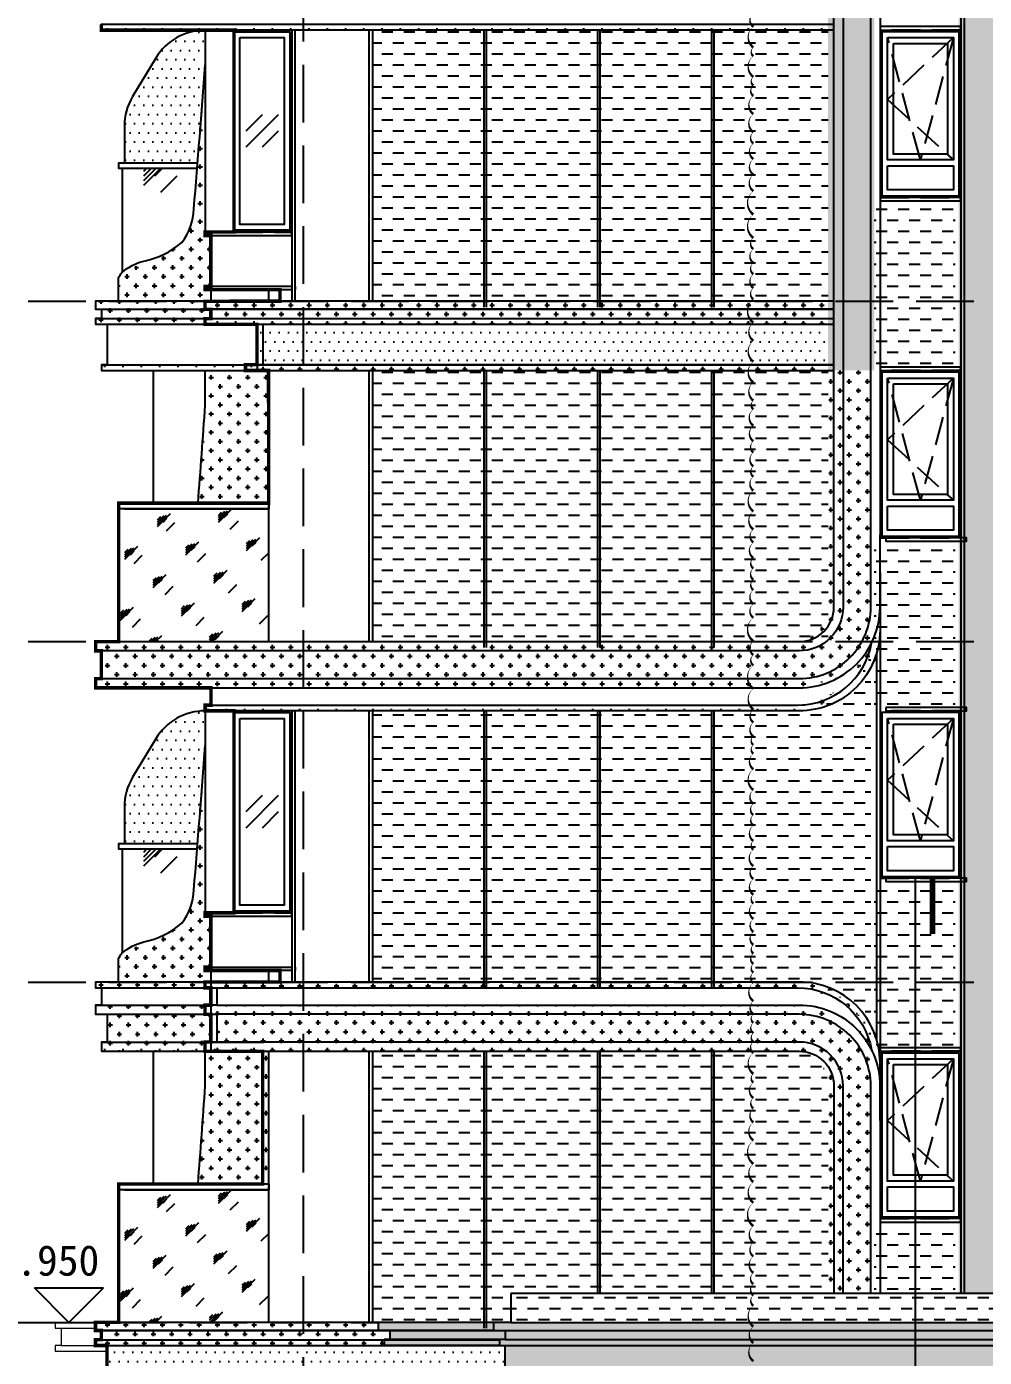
# Model space of a CAD drawing. Extents: x 646072 to 1012572, y -46617 to 16093.
# Drawn here: x 845217 to 853520, y -32905 to -21372 of the extents above; entities that cross this region are included whole.
import ezdxf

# ---------------------------------------------------------------- set-up
doc = ezdxf.new("R2010")
doc.units = 0
doc.header["$LTSCALE"] = 1000
doc.header["$MEASUREMENT"] = 0
for name, pattern in [('3#楼-HZS$0$3#楼-HZS$0$__DASH', [0.35, 0.25, -0.1]), ('3#楼-HZS$0$3#楼-HZS$0$DASH', [0.35, 0.25, -0.1]), ('3#楼-HZS$0$DOTE', [2.42, 2, -0.2, 0.02, -0.2])]:
    doc.linetypes.add(name, pattern=pattern)
for name, color, linetype in [('3#楼-HZS$0$3#楼-HZS$0$00-看线', 251, 'Continuous'), ('3#楼-HZS$0$3#楼-HZS$0$00-立面灰色金属看线', 252, 'Continuous'), ('3#楼-HZS$0$3#楼-HZS$0$00-立面米色看线', 31, 'Continuous'), ('3#楼-HZS$0$3#楼-HZS$0$0923调整', 6, 'Continuous'), ('3#楼-HZS$0$3#楼-HZS$0$A-DOOR', 51, 'Continuous'), ('3#楼-HZS$0$3#楼-HZS$0$A-LINE-浅灰色铝板幕墙-填充', 115, 'Continuous'), ('3#楼-HZS$0$3#楼-HZS$0$A-ROOF', 241, 'Continuous'), ('3#楼-HZS$0$3#楼-HZS$0$DIM_ELEV', 3, 'Continuous'), ('3#楼-HZS$0$3#楼-HZS$0$DOTE', 1, '3#楼-HZS$0$DOTE'), ('3#楼-HZS$0$3#楼-HZS$0$ELEV-WIND', 4, 'Continuous'), ('3#楼-HZS$0$3#楼-HZS$0$PUB_TEXT', 7, 'Continuous'), ('3#楼-HZS$0$3#楼-HZS$0$RAIL', 163, 'Continuous'), ('3#楼-HZS$0$3#楼-HZS$0$WINDOW', 4, 'Continuous'), ('3#楼-HZS$0$3#楼-HZS$0$填充-浅黄色铝板', 30, 'Continuous'), ('3#楼-HZS$0$3#楼-HZS$0$填充-深灰色涂料', 11, 'Continuous'), ('3#楼-HZS$0$3#楼-HZS$0$填充-玻璃', 150, 'Continuous'), ('3#楼-HZS$0$3#楼-HZS$0$填充-银白色铝板', 115, 'Continuous'), ('3#楼-HZS$0$A-ANNO-INDX', 3, 'Continuous'), ('3#楼-HZS$0$立面分缝', 5, 'Continuous')]:
    doc.layers.add(name, color=color, linetype=linetype)
doc.layers.add('3#楼-HZS$0$3#楼-HZS$0$1#2#住宅楼 平面图$0$A-00-15-1#-PM-2F$0$00-装饰-看', color=46, linetype='Continuous', lineweight=5)
doc.layers.add('3#楼-HZS$0$A-ANNO-MODI', color=6, linetype='Continuous', plot=False)
doc.styles.add('3#楼-HZS$0$3#楼-HZS$0$_TCH_DIM', font='')
doc.styles.get('3#楼-HZS$0$3#楼-HZS$0$_TCH_DIM').set_extended_font_data('SimSun')
pattern_1 = [(0, (0, 0), (95.25, 95.25), [95.25, -95.25])]
pattern_2 = [(0, (0, 0), (79.375, 79.375), [39.6875, -119.0625]), (90, (19.84, -19.84), (-79.375, 79.375), [39.6875, -119.0625])]
pattern_3 = [(0, (0, 0), (39.6875, 79.375), [0, -79.375])]
pattern_4 = [(0, (0, -11800), (79.375, 79.375), [39.6875, -119.0625]), (90, (19.84, -11819.84), (-79.375, 79.375), [39.6875, -119.0625])]
pattern_5 = [(0, (-845321.5, 32603), (79.375, 79.375), [39.6875, -119.0625]), (90, (-845301.655, 32583.15), (-79.375, 79.375), [39.6875, -119.0625])]

# ---------------------------------------------------------------- blocks, each defined once
blk = doc.blocks.new('3#楼-HZS$0$3#楼-HZS$0$asdg04d+9j80')
at = {"layer": '3#楼-HZS$0$3#楼-HZS$0$ELEV-WIND', "color": 8, "linetype": '3#楼-HZS$0$3#楼-HZS$0$__DASH'}
blk.add_lwpolyline([(166652, -257725), (167352, -257725), (167352, -259175), (166652, -259175)], close=True, dxfattribs=at)
at = {"layer": '3#楼-HZS$0$3#楼-HZS$0$ELEV-WIND'}
for points in [[(166667, -257740), (167337, -257740), (167337, -259160), (166667, -259160)], [(167287, -257790), (166717, -257790), (166717, -258850), (167287, -258850)], [(167237, -257840), (166767, -257840), (166767, -258800), (167237, -258800)], [(167287, -258900), (166717, -258900), (166717, -259110), (167287, -259110)]]:
    blk.add_lwpolyline(points, close=True, dxfattribs=at)
at = {"layer": '3#楼-HZS$0$3#楼-HZS$0$ELEV-WIND', "color": 8, "linetype": '3#楼-HZS$0$3#楼-HZS$0$DASH'}
for points in [[(166717, -257790), (167287, -258325), (166717, -258850)], [(166717, -257790), (167002, -258850), (167287, -257790)]]:
    blk.add_lwpolyline(points, dxfattribs=at)
blk = doc.blocks.new('3#楼-HZS$0$3#楼-HZS$0$df0j4+fg90')
at = {"layer": '3#楼-HZS$0$3#楼-HZS$0$A-LINE-浅灰色铝板幕墙-填充'}
h = blk.add_hatch(dxfattribs=at)
h.set_pattern_fill('DOTS', color=256, scale=50)
h.set_pattern_definition([(0, (0, -11800), (39.6875, 79.375), [0, -79.375])])
h.paths.add_polyline_path([(353518, 115589), (348568, 115589), (348568, 115239), (353518, 115239)])
h = blk.add_hatch(dxfattribs=at)
h.set_pattern_fill('DOTS', color=256, scale=50)
h.set_pattern_definition(pattern_3)
h.paths.add_polyline_path([(350718, 106739), (347268, 106739), (347268, 106389), (350718, 106389)])
at = {"layer": '3#楼-HZS$0$3#楼-HZS$0$填充-浅黄色铝板'}
h = blk.add_hatch(dxfattribs=at)
h.set_pattern_fill('CROSS', color=30, scale=50)
h.set_pattern_definition(pattern_2)
h.paths.add_polyline_path([(353518, 115189), (353918, 115189), (353918, 133489), (353518, 133489)])
h = blk.add_hatch(dxfattribs=at)
h.set_pattern_fill('CROSS', color=30, scale=50)
h.set_pattern_definition(pattern_4)
h.paths.add_polyline_path([(353518, 118739), (347168, 118739), (347168, 118669), (353518, 118669)])
h.paths.add_polyline_path([(353518, 118669), (347218, 118669), (347218, 118589), (353518, 118589)])
h.paths.add_polyline_path([(353518, 118589), (347218, 118589), (347168, 118589), (347168, 118539), (347268, 118539), (353518, 118539)])
h.paths.add_polyline_path([(353518, 118189), (347218, 118189), (347218, 118139), (353518, 118139)])
h = blk.add_hatch(dxfattribs=at)
h.set_pattern_fill('CROSS', color=30, scale=50)
h.set_pattern_definition(pattern_4)
h.paths.add_polyline_path([(353518, 115789), (348118, 115789), (348118, 115719), (353518, 115719)])
h.paths.add_polyline_path([(353518, 115719), (348168, 115719), (348168, 115639), (353518, 115639)])
h.paths.add_polyline_path([(353518, 115639), (348118, 115639), (348118, 115589), (348568, 115589), (353518, 115589)])
h.paths.add_polyline_path([(353518, 115239), (348568, 115239), (348568, 115189), (353518, 115189)])
h = blk.add_hatch(dxfattribs=at)
h.set_pattern_fill('CROSS', color=30, scale=50)
h.set_pattern_definition(pattern_2)
h.paths.add_polyline_path([(353598, 115189), (353518, 115189), (353518, 113765), (353518, 113139, -0.414214), (353218, 112839), (347168, 112839), (347168, 112759), (353218, 112759, 0.414214), (353598, 113139), (353598, 113765)], flags=17)
h.paths.add_polyline_path([(353838, 113765), (353838, 115189), (353598, 115189), (353598, 113765), (353598, 113139, -0.414214), (353218, 112759), (347218, 112759), (347218, 112519), (353218, 112519, 0.414214), (353838, 113139)], flags=17)
h.paths.add_polyline_path([(353918, 113139), (353918, 113765), (353918, 115189), (353838, 115189), (353838, 113765), (353838, 113139, -0.414214), (353218, 112519), (347218, 112519), (347168, 112519), (347168, 112439), (348118, 112439), (353218, 112439, 0.414214)])
h.paths.add_polyline_path([(353918, 112939), (353918, 113139, -0.116582), (353844, 112826, -0.36373), (353204, 112289), (348118, 112289), (348118, 112239), (353218, 112239, 0.414214)])
h = blk.add_hatch(dxfattribs=at)
h.set_pattern_fill('CROSS', color=30, scale=50)
h.set_pattern_definition(pattern_2)
edge = h.paths.add_edge_path()
edge.add_line((353218, 109889), (348168, 109889))
edge.add_line((348168, 109889), (348168, 109839))
edge.add_line((348168, 109839), (353204, 109839))
edge.add_arc((353204, 109189), 650, 10.0487, 90, ccw=False)
edge.add_arc((353218, 108989), 700, 0, 26.5985, ccw=False)
edge.add_line((353918, 108989), (353918, 109189))
edge.add_arc((353218, 109189), 700, 0, 90)
edge = h.paths.add_edge_path()
edge.add_line((353598, 107189), (353838, 107189))
edge.add_line((353838, 107189), (353838, 108989))
edge.add_arc((353218, 108989), 620, 0, 90)
edge.add_line((353218, 109609), (348218, 109609))
edge.add_line((348218, 109609), (348218, 109369))
edge.add_line((348218, 109369), (353218, 109369))
edge.add_arc((353218, 108989), 380, 0, 90, ccw=False)
edge.add_line((353598, 108989), (353598, 107189))
edge = h.paths.add_edge_path()
edge.add_line((353518, 107189), (353598, 107189))
edge.add_line((353598, 107189), (353598, 108989))
edge.add_arc((353218, 108989), 380, 0, 90)
edge.add_line((353218, 109369), (348168, 109369))
edge.add_line((348168, 109369), (348168, 109289))
edge.add_line((348168, 109289), (353218, 109289))
edge.add_arc((353218, 108989), 300, 0, 90, ccw=False)
edge.add_line((353518, 108989), (353518, 107189))
edge = h.paths.add_edge_path()
edge.add_line((353838, 107189), (353918, 107189))
edge.add_line((353918, 107189), (353918, 108989))
edge.add_arc((353218, 108989), 700, 0, 90)
edge.add_line((353218, 109689), (348168, 109689))
edge.add_line((348168, 109689), (348168, 109609))
edge.add_line((348168, 109609), (353218, 109609))
edge.add_arc((353218, 108989), 620, 0, 90, ccw=False)
edge.add_line((353838, 108989), (353838, 107189))
h.paths.add_polyline_path([(353518, 106869), (353598, 106869), (353598, 106939), (353518, 106939)])
h.paths.add_polyline_path([(353598, 106789), (353518, 106789), (353518, 106739), (353598, 106739)])
h = blk.add_hatch(dxfattribs=at)
h.set_pattern_fill('CROSS', color=30, scale=50)
h.set_pattern_definition(pattern_2)
h.paths.add_polyline_path([(349718, 106789), (349718, 106869), (347218, 106869), (347218, 106789)])
h.paths.add_polyline_path([(349618, 106869), (349618, 106939), (347168, 106939), (347168, 106869)])
h.paths.add_polyline_path([(349668, 106739), (349668, 106789), (347168, 106789), (347168, 106739)])
at = {"layer": '3#楼-HZS$0$3#楼-HZS$0$填充-深灰色涂料'}
h = blk.add_hatch(dxfattribs=at)
h.set_pattern_fill('DASH', color=11, scale=100)
h.set_pattern_definition(pattern_1)
h.paths.add_polyline_path([(354648, 107189), (355788, 107189), (355788, 132889), (354648, 132889)])
h = blk.add_hatch(dxfattribs=at)
h.set_pattern_fill('DASH', color=11, scale=100)
h.set_pattern_definition([(0, (0, -14750), (95.25, 95.25), [95.25, -95.25])])
h.paths.add_polyline_path([(353518, 118139), (349568, 118139), (349568, 115789), (353518, 115789)])
h = blk.add_hatch(dxfattribs=at)
h.set_pattern_fill('DASH', color=11, scale=100)
h.set_pattern_definition(pattern_1)
h.paths.add_polyline_path([(354618, 116659), (353918, 116659), (353918, 115219), (354618, 115219)])
h = blk.add_hatch(dxfattribs=at)
h.set_pattern_fill('DASH', color=11, scale=100)
h.set_pattern_definition([(0, (0, -17700), (95.25, 95.25), [95.25, -95.25])])
h.paths.add_polyline_path([(353518, 115189), (349568, 115189), (349568, 112839), (353518, 112839)])
h = blk.add_hatch(dxfattribs=at)
h.set_pattern_fill('DASH', color=11, scale=100)
h.set_pattern_definition(pattern_1)
h.paths.add_polyline_path([(354618, 113709), (353918, 113709), (353918, 112269), (354618, 112269)])
h = blk.add_hatch(dxfattribs=at)
h.set_pattern_fill('DASH', color=11, scale=100)
h.set_pattern_definition(pattern_1)
h.paths.add_polyline_path([(353888, 112736, -0.330549), (353218, 112239), (349568, 112239), (349568, 109889), (353218, 109889, -0.330549), (353888, 109392)])
h = blk.add_hatch(dxfattribs=at)
h.set_pattern_fill('DASH', color=11, scale=100)
h.set_pattern_definition(pattern_1)
h.paths.add_polyline_path([(354618, 110759), (353918, 110759), (353918, 109319), (354618, 109319)])
h = blk.add_hatch(dxfattribs=at)
h.set_pattern_fill('DASH', color=11, scale=100)
h.set_pattern_definition(pattern_1)
edge = h.paths.add_edge_path()
edge.add_line((350768, 106939), (350768, 107189))
edge.add_line((350768, 107189), (353518, 107189))
edge.add_line((353518, 107189), (353518, 108989))
edge.add_arc((353218, 108989), 300, 0, 90)
edge.add_line((353218, 109289), (349568, 109289))
edge.add_line((349568, 109289), (349568, 106939))
edge.add_line((349568, 106939), (350768, 106939))
h = blk.add_hatch(dxfattribs=at)
h.set_pattern_fill('DASH', color=11, scale=100)
h.set_pattern_definition([(0, (-7e-10, -8880), (95.25, 95.25), [95.25, -95.25])])
h.paths.add_polyline_path([(353918, 107189), (354618, 107189), (354618, 107779), (353918, 107779)])
at = {"layer": '3#楼-HZS$0$3#楼-HZS$0$填充-玻璃'}
h = blk.add_hatch(dxfattribs=at)
h.set_pattern_fill('玻璃1', color=150, scale=50)
h.set_pattern_definition([(45, (0, -17680), (-244.9418, 244.9418), [112, -288]), (45, (48, -17660), (-244.9418, 244.9418), [48, -352]), (45, (0, -17660), (-244.9418, 244.9418), [80, -320]), (45, (24, -17680), (268.70058, -268.70058), [100, -300]), (45, (0, -17700), (-244.9418, 244.9418), [160, -240]), (45, (0, -17640), (-244.9418, 244.9418), [40, -360])])
h.paths.add_polyline_path([(347368, 113989), (348668, 113989), (348668, 112839), (347368, 112839)])
h = blk.add_hatch(dxfattribs=at)
h.set_pattern_fill('玻璃1', color=150, scale=50)
h.set_pattern_definition([(45, (0, -23580), (-244.9418, 244.9418), [112, -288]), (45, (48, -23560), (-244.9418, 244.9418), [48, -352]), (45, (0, -23560), (-244.9418, 244.9418), [80, -320]), (45, (24, -23580), (268.70058, -268.70058), [100, -300]), (45, (0, -23600), (-244.9418, 244.9418), [160, -240]), (45, (0, -23540), (-244.9418, 244.9418), [40, -360])])
h.paths.add_polyline_path([(347368, 108089), (348668, 108089), (348668, 106939), (347368, 106939)])
blk = doc.blocks.new('3#楼-HZS$0$3#楼-HZS$0$tytutyuiytiuty')
at = {"layer": '3#楼-HZS$0$3#楼-HZS$0$ELEV-WIND', "color": 8, "linetype": '3#楼-HZS$0$3#楼-HZS$0$__DASH'}
blk.add_lwpolyline([(147924, -250028), (147424, -250028), (147424, -251778), (147924, -251778)], close=True, dxfattribs=at)
at = {"layer": '3#楼-HZS$0$3#楼-HZS$0$ELEV-WIND'}
for points in [[(147424, -250043), (147909, -250043), (147909, -251763), (147424, -251763)], [(147474, -250093), (147859, -250093), (147859, -251713), (147474, -251713)]]:
    blk.add_lwpolyline(points, close=True, dxfattribs=at)
blk = doc.blocks.new('3#楼-HZS$0$3#楼-HZS$0$ytrhgff')
at = {"color": 8, "elevation": 0}
for points in [[(237774, -156602), (238124, -156602), (238124, -156652), (238074, -156652), (238074, -156802), (238124, -156802), (238124, -156852), (237674, -156852)], [(238074, -156652), (237774, -156652)], [(238074, -156802), (237774, -156802)]]:
    blk.add_lwpolyline(points, dxfattribs=at)
blk = doc.blocks.new('3#楼-HZS$0$3#楼-HZS$0$sz0fg4+df980j')
at = {"layer": '3#楼-HZS$0$3#楼-HZS$0$填充-浅黄色铝板'}
h = blk.add_hatch(dxfattribs=at)
h.set_pattern_fill('CROSS', color=250, scale=50)
h.set_pattern_definition([(0, (-1126718.565, 45994.04), (79.375, 79.375), [39.6875, -119.0625]), (90, (-1126698.72, 45974.195), (-79.375, 79.375), [39.6875, -119.0625])])
edge = h.paths.add_edge_path()
edge.add_line((949, 8600), (949, 7070))
edge.add_line((949, 7070), (1000, 7070))
edge.add_line((1000, 7070), (1000, 6630))
edge.add_line((1000, 6630), (950, 6630))
edge.add_line((950, 6630), (950, 6600))
edge.add_line((950, 6600), (1000, 6600))
edge.add_line((1000, 6600), (1000, 6500))
edge.add_line((1000, 6500), (199, 6500))
edge.add_line((199, 6500), (199, 6700))
edge.add_arc((394, 6622), 210, 502.4596, 518.0638, ccw=False)
edge.add_arc((544, 6371), 494, 464.6628, 489.8493, ccw=False)
edge.add_arc((272, 7561), 728, 281.6788, 310.7366)
edge.add_arc((327, 7326), 526, 322.9471, 357.1486)
edge.add_arc((-117826, 16814), 119059, 355.41659, 356.04393)
h = blk.add_hatch(dxfattribs=at)
h.set_pattern_fill('CROSS', color=250, scale=50)
h.set_pattern_definition(pattern_5)
h.paths.add_polyline_path([(950, 6300), (950, 6350), (1000, 6350), (1000, 6430), (950, 6430), (950, 6500), (0, 6500), (0, 6430), (50, 6430), (50, 6350), (0, 6350), (0, 6300)])
h = blk.add_hatch(dxfattribs=at)
h.set_pattern_fill('CROSS', color=250, scale=50)
h.set_pattern_definition([(0, (-1726747.75, 153735.96), (79.375, 79.375), [39.6875, -119.0625]), (90, (-1726727.905, 153716.12), (-79.375, 79.375), [39.6875, -119.0625])])
h.paths.add_polyline_path([(50, 5950), (1400, 5950), (1400, 5900), (50, 5900)])
h = blk.add_hatch(dxfattribs=at)
h.set_pattern_fill('CROSS', color=250, scale=50)
h.set_pattern_definition([(0, (-1125274.92, 45994), (79.375, 79.375), [39.6875, -119.0625]), (90, (-1125255.075, 45974.16), (-79.375, 79.375), [39.6875, -119.0625])])
edge = h.paths.add_edge_path()
edge.add_line((888, 4750), (1500, 4750))
edge.add_line((1500, 4750), (1500, 5900))
edge.add_line((1500, 5900), (950, 5900))
edge.add_line((950, 5900), (950, 5600))
edge.add_arc((-117825, 13814), 119059, 355.63381, 356.04393, ccw=False)
h = blk.add_hatch(dxfattribs=at)
h.set_pattern_fill('CROSS', color=250, scale=50)
h.set_pattern_definition([(0, (-1126718.565, 40094.04), (79.375, 79.375), [39.6875, -119.0625]), (90, (-1126698.72, 40074.195), (-79.375, 79.375), [39.6875, -119.0625])])
edge = h.paths.add_edge_path()
edge.add_line((949, 2700), (949, 1170))
edge.add_line((949, 1170), (1000, 1170))
edge.add_line((1000, 1170), (1000, 730))
edge.add_line((1000, 730), (950, 730))
edge.add_line((950, 730), (950, 700))
edge.add_line((950, 700), (1000, 700))
edge.add_line((1000, 700), (1000, 600))
edge.add_line((1000, 600), (199, 600))
edge.add_line((199, 600), (199, 800))
edge.add_arc((394, 722), 210, 502.4596, 518.0638, ccw=False)
edge.add_arc((544, 471), 494, 464.6628, 489.8493, ccw=False)
edge.add_arc((272, 1661), 728, 281.6788, 310.7366)
edge.add_arc((327, 1426), 526, 322.9471, 357.1486)
edge.add_arc((-117826, 10914), 119059, 355.41659, 356.04393)
h = blk.add_hatch(dxfattribs=at)
h.set_pattern_fill('CROSS', color=250, scale=50)
h.set_pattern_definition([(0, (-845321.5, 32553), (79.375, 79.375), [39.6875, -119.0625]), (90, (-845301.655, 32533.15), (-79.375, 79.375), [39.6875, -119.0625])])
h.paths.add_polyline_path([(950, 550), (0, 550), (0, 600), (950, 600)])
h = blk.add_hatch(dxfattribs=at)
h.set_pattern_fill('CROSS', color=250, scale=50)
h.set_pattern_definition(pattern_5)
h.paths.add_polyline_path([(0, 400), (0, 320), (100, 320), (100, 80), (50, 80), (50, 0), (950, 0), (950, 80), (1000, 80), (1000, 320), (950, 320), (950, 400)])
h = blk.add_hatch(dxfattribs=at)
h.set_pattern_fill('CROSS', color=250, scale=50)
h.set_pattern_definition([(0, (-1726747.75, 147785.96), (79.375, 79.375), [39.6875, -119.0625]), (90, (-1726727.905, 147766.12), (-79.375, 79.375), [39.6875, -119.0625])])
h.paths.add_polyline_path([(50, 50), (1400, 50), (1400, 0), (50, 0)])
h = blk.add_hatch(dxfattribs=at)
h.set_pattern_fill('CROSS', color=250, scale=50)
h.set_pattern_definition([(0, (-1125274.92, 40094), (79.375, 79.375), [39.6875, -119.0625]), (90, (-1125255.075, 40074.16), (-79.375, 79.375), [39.6875, -119.0625])])
edge = h.paths.add_edge_path()
edge.add_line((888, -1150), (1500, -1150))
edge.add_line((1500, -1150), (1500, 0))
edge.add_line((1500, 0), (950, 0))
edge.add_line((950, 0), (950, -300))
edge.add_arc((-117825, 7914), 119059, 355.63381, 356.04393, ccw=False)
at = {"layer": '3#楼-HZS$0$3#楼-HZS$0$填充-玻璃'}
h = blk.add_hatch(dxfattribs=at)
h.set_pattern_fill('玻璃1', color=250, scale=100)
h.set_pattern_definition([(45, (-845321.5, 38543), (-489.8836, 489.8836), [224, -576]), (45, (-845225.5, 38583), (-489.8836, 489.8836), [96, -704]), (45, (-845321.5, 38583), (-489.8836, 489.8836), [160, -640]), (45, (-845273.5, 38543), (537.40115, -537.40115), [200, -600]), (45, (-845321.5, 38503), (-489.8836, 489.8836), [320, -480]), (45, (-845321.5, 38623), (-489.8836, 489.8836), [80, -720])])
h.paths.add_polyline_path([(881, 7650), (230, 7650), (230, 6751, -0.108835), (419, 6848, 0.127473), (747, 7009, 0.15035), (852, 7300, 0.000797)])
h = blk.add_hatch(dxfattribs=at)
h.set_pattern_fill('玻璃1', color=250, scale=100)
h.set_pattern_definition([(45, (-845321.5, 32643), (-489.8836, 489.8836), [224, -576]), (45, (-845225.5, 32683), (-489.8836, 489.8836), [96, -704]), (45, (-845321.5, 32683), (-489.8836, 489.8836), [160, -640]), (45, (-845273.5, 32643), (537.40115, -537.40115), [200, -600]), (45, (-845321.5, 32603), (-489.8836, 489.8836), [320, -480]), (45, (-845321.5, 32723), (-489.8836, 489.8836), [80, -720])])
h.paths.add_polyline_path([(881, 1750), (230, 1750), (230, 851, -0.108835), (419, 948, 0.127473), (747, 1109, 0.15035), (852, 1400, 0.000797)])
at = {"layer": '3#楼-HZS$0$3#楼-HZS$0$填充-银白色铝板'}
h = blk.add_hatch(dxfattribs=at)
h.set_pattern_fill('DOTS', color=250, scale=50)
h.set_pattern_definition([(0, (-1726747.75, 153602.9), (39.6875, 79.375), [0, -79.375])])
edge = h.paths.add_edge_path()
edge.add_arc((950, 8350), 500, 90, 148.969)
edge.add_line((522, 8608), (321, 8274))
edge.add_arc((749, 8017), 500, 148.969, 180)
edge.add_line((249, 8017), (249, 7700))
edge.add_line((249, 7700), (885, 7700))
edge.add_arc((4126, 7693), 3241, 171.26, 179.879, ccw=False)
edge.add_arc((5344, 8336), 4424, 173.3324, 181.9515, ccw=False)
h = blk.add_hatch(dxfattribs=at)
h.set_pattern_fill('DOTS', color=250, scale=50)
h.set_pattern_definition([(0, (-1726747.75, 147702.9), (39.6875, 79.375), [0, -79.375])])
edge = h.paths.add_edge_path()
edge.add_arc((950, 2450), 500, 90, 148.969)
edge.add_line((522, 2708), (321, 2374))
edge.add_arc((749, 2117), 500, 148.969, 180)
edge.add_line((249, 2117), (249, 1800))
edge.add_line((249, 1800), (885, 1800))
edge.add_arc((4126, 1793), 3241, 171.26, 179.879, ccw=False)
edge.add_arc((5344, 2436), 4424, 173.3324, 181.9515, ccw=False)
at = {"layer": '3#楼-HZS$0$3#楼-HZS$0$00-看线'}
for p, q in [((950, 5600), (950, 5900)), ((950, -300), (950, 0))]:
    blk.add_line(p, q, dxfattribs=at)
at = {"layer": '3#楼-HZS$0$3#楼-HZS$0$00-看线', "color": 250}
for points in [[(950, 8850), (950, 7070), (1000, 7070), (1000, 6630), (950, 6630), (950, 6600), (1000, 6600), (1000, 6500), (199, 6500)], [(950, 2950), (950, 1170), (1000, 1170), (1000, 730), (950, 730), (950, 700), (1000, 700), (1000, 600), (199, 600)]]:
    blk.add_lwpolyline(points, dxfattribs=at)
at = {"layer": '3#楼-HZS$0$3#楼-HZS$0$00-看线', "elevation": 0}
for points in [[(950, 8850, 0.263134), (522, 8608), (321, 8274, 0.136232), (249, 8017), (249, 7700)], [(950, 2950, 0.263134), (522, 2708), (321, 2374, 0.136232), (249, 2117), (249, 1800)]]:
    blk.add_lwpolyline(points, format="xyb", dxfattribs=at)
at = {"layer": '3#楼-HZS$0$3#楼-HZS$0$00-看线'}
for points in [[(199, 6500), (199, 6700, -0.007705), (199, 6700, -0.068192), (228, 6750, -0.110341), (419, 6848), (419, 6848), (419, 6848, 0.127473), (747, 7009), (747, 7009, 0.15035), (852, 7300, 0.002846), (949, 8550), (949, 8550), (949, 8550)], [(888, 4750, 0.001789), (950, 5600), (950, 5600), (950, 5600)], [(199, 600), (199, 800, -0.007705), (199, 800, -0.068192), (228, 850, -0.110341), (419, 948), (419, 948), (419, 948, 0.127473), (747, 1109), (747, 1109, 0.15035), (852, 1400, 0.002846), (949, 2650), (949, 2650), (949, 2650)], [(888, -1150, 0.001789), (950, -300), (950, -300), (950, -300)]]:
    blk.add_lwpolyline(points, format="xyb", dxfattribs=at)
at = {"layer": '3#楼-HZS$0$3#楼-HZS$0$00-看线', "elevation": 0}
for points in [[(881, 7650), (200, 7650), (200, 7700), (885, 7700)], [(0, 6350), (1000, 6350)], [(50, 5950), (1450, 5950)], [(881, 1750), (200, 1750), (200, 1800), (885, 1800)], [(0, 550), (1000, 550)], [(0, 400), (1000, 400)], [(50, 80), (1450, 80)]]:
    blk.add_lwpolyline(points, dxfattribs=at)
at = {"layer": '3#楼-HZS$0$3#楼-HZS$0$00-看线'}
for points in [[(230, 7650), (230, 6751)], [(1000, 6500), (0, 6500), (0, 6430), (50, 6430), (50, 6350), (0, 6350), (0, 6300), (100, 6300), (100, 5950), (50, 5950), (50, 5900), (1450, 5900)], [(0, 6430), (1000, 6430)], [(500, 5900), (500, 4750)], [(230, 1750), (230, 851)], [(1000, 600), (0, 600), (0, 550), (50, 550), (50, 400), (0, 400), (0, 320), (100, 320), (100, 80), (50, 80), (50, 0), (1450, 0)], [(500, 0), (500, -1150)]]:
    blk.add_lwpolyline(points, dxfattribs=at)
at = {"layer": '3#楼-HZS$0$3#楼-HZS$0$00-看线', "color": 250, "elevation": 0}
for points in [[(0, 6300), (1000, 6300)], [(0, 320), (1000, 320)]]:
    blk.add_lwpolyline(points, dxfattribs=at)
blk = doc.blocks.new('3#楼-HZS$0$3#楼-HZS$0$d+f9g5j04+9k0')
at = {"color": 7, "const_width": 30}
blk.add_lwpolyline([(426358, 1484), (426358, 1434), (427508, 1434), (427508, -316), (427258, -316), (427258, -346), (427308, -346), (427308, -786), (427258, -786), (427258, -786), (427258, -816), (427908, -816), (427908, -915), (427258, -916), (427258, -986), (427308, -986), (427308, -1066), (427258, -1066), (427258, -1116), (427708, -1116), (427708, -1466), (427608, -1466), (427608, -1516), (427808, -1516), (427809, -2666), (426508, -2666), (426508, -3866), (426309, -3866), (426309, -3946), (426359, -3946), (426359, -4186), (426309, -4186), (426309, -4266), (427309, -4266), (427309, -4416), (427259, -4416), (427259, -4466), (427508, -4466), (427508, -6216), (427258, -6216), (427258, -6246), (427308, -6246), (427308, -6686), (427258, -6686), (427258, -6716), (427908, -6716), (427908, -6815), (427258, -6815), (427258, -6866), (427308, -6866), (427308, -7016), (427258, -7016), (427258, -7096), (427308, -7096), (427308, -7336), (427258, -7336), (427258, -7416), (427758, -7416), (427758, -8566), (426508, -8566), (426508, -9766), (426308, -9766), (426308, -9836), (426358, -9836), (426358, -9916), (426308, -9916), (426308, -9966), (426408, -9966), (426408, -10316)], dxfattribs=at)
blk = doc.blocks.new('3#楼-HZS$0$3#楼-HZS$0$dfj+f+ghkj+')
at = {"color": 8}
for points in [[(846764, -24487), (846623, -24628)], [(846905, -24487), (846623, -24769)], [(846905, -24628), (846764, -24769)], [(846764, -30387), (846623, -30528)], [(846905, -30387), (846623, -30669)], [(846905, -30528), (846764, -30669)]]:
    blk.add_lwpolyline(points, dxfattribs=at)
blk = doc.blocks.new('3#楼-HZS$0$3#楼-HZS$0$dfgj504g+k9')
blk.add_wipeout([(894750, -47664), (894750, -47914), (895900, -47914), (895900, -47984), (894800, -47984), (894800, -48064), (894850, -48064), (894850, -48114), (894800, -48114), (894800, -48464), (894850, -48464), (894850, -48514), (894750, -48514), (894750, -50664), (896250, -50664), (896250, -50814), (896550, -50814), (896550, -50964), (883550, -50964), (883550, -50814), (883850, -50814), (883850, -50664), (885350, -50664), (885350, -48514), (885250, -48514), (885250, -48464), (885300, -48464), (885300, -48114), (885250, -48114), (885250, -48064), (885300, -48064), (885300, -47984), (884200, -47984), (884200, -47914), (885350, -47914), (885350, -47664)])
at = {"layer": '3#楼-HZS$0$3#楼-HZS$0$A-DOOR'}
h = blk.add_hatch(dxfattribs=at)
h.set_pattern_fill('ANSI32', color=256, scale=50, angle=135)
h.set_pattern_definition([(180, (-524409304.23, -299607067.3), (-1e-14, -238.125), []), (180, (-524409383.6, -299606987.93), (-1e-14, -238.125), [])])
h.paths.add_polyline_path([(885700, -49914), (887000, -49914), (887000, -48614), (885700, -48614)])
h = blk.add_hatch(dxfattribs=at)
h.set_pattern_fill('ANSI32', color=256, scale=50, angle=135)
h.set_pattern_definition([(180, (-524407604.23, -299607067.3), (-1e-14, -238.125), []), (180, (-524407683.6, -299606987.93), (-1e-14, -238.125), [])])
h.paths.add_polyline_path([(887400, -49914), (888700, -49914), (888700, -48614), (887400, -48614)])
h = blk.add_hatch(dxfattribs=at)
h.set_pattern_fill('ANSI32', color=256, scale=50, angle=135)
h.set_pattern_definition([(180, (-524405904.36, -299607067.3), (-1e-14, -238.125), []), (180, (-524405983.73, -299606987.93), (-1e-14, -238.125), [])])
h.paths.add_polyline_path([(889100, -49914), (890400, -49914), (890400, -48614), (889100, -48614)])
h = blk.add_hatch(dxfattribs=at)
h.set_pattern_fill('ANSI32', color=256, scale=50, angle=135)
h.set_pattern_definition([(180, (-524404204.36, -299607067.3), (-1e-14, -238.125), []), (180, (-524404283.73, -299606987.93), (-1e-14, -238.125), [])])
h.paths.add_polyline_path([(890800, -49914), (892400, -49914), (892400, -48614), (890800, -48614)])
at = {"const_width": 5}
blk.add_lwpolyline([(883550, -50964), (883550, -50814), (883850, -50814), (883850, -50664), (885350, -50664), (885350, -48514), (885250, -48514), (885250, -48464), (885300, -48464), (885300, -48114), (884250, -48114), (884250, -48064), (884300, -48064), (884300, -47984), (884200, -47984), (884200, -47914), (885350, -47914), (885350, -47664), (894750, -47664), (894750, -47914), (895900, -47914), (895900, -47984), (895800, -47984), (895800, -48064), (895850, -48064), (895850, -48114), (894800, -48114), (894800, -48464), (894850, -48464), (894850, -48514), (894750, -48514), (894750, -50664), (896250, -50664), (896250, -50814), (896550, -50814), (896550, -50964)], dxfattribs=at)
for points in [[(885350, -50964), (883550, -50964), (883550, -50814), (883550, -50814), (883850, -50814), (883850, -50664), (885350, -50664)], [(894750, -50964), (896550, -50964), (896550, -50814), (896550, -50814), (896250, -50814), (896250, -50664), (894750, -50664)]]:
    blk.add_lwpolyline(points)
at = {"layer": '3#楼-HZS$0$3#楼-HZS$0$00-立面米色看线'}
for p, q in [((885250, -48464), (885250, -48514)), ((894850, -48464), (894850, -48514))]:
    blk.add_line(p, q, dxfattribs=at)
for points in [[(884200, -47914), (884200, -47984)], [(885200, -47914), (884200, -47914)], [(885350, -47914), (885200, -47914), (885200, -47984), (885300, -47984), (885300, -48064), (885250, -48064), (885250, -48114), (885350, -48114)], [(885350, -47914), (894750, -47914)], [(894750, -47914), (894900, -47914), (894900, -47984), (894800, -47984), (894800, -48064), (894850, -48064), (894850, -48114), (894750, -48114)], [(894900, -47914), (895900, -47914)], [(895900, -47914), (895900, -47984)], [(885200, -47984), (884200, -47984)], [(884250, -48064), (884250, -48114)], [(885250, -48064), (884250, -48064)], [(884300, -47984), (884300, -48064)], [(885300, -47984), (894800, -47984)], [(885300, -48064), (894800, -48064)], [(894850, -48064), (895850, -48064)], [(894900, -47984), (895900, -47984)], [(895800, -47984), (895800, -48064)], [(895850, -48064), (895850, -48114)], [(885250, -48114), (884250, -48114)], [(885300, -48464), (885300, -48114)], [(885350, -48114), (894750, -48114)], [(894800, -48464), (894800, -48114)], [(894850, -48114), (895850, -48114)], [(885250, -48464), (894850, -48464)], [(885250, -48514), (894850, -48514)]]:
    blk.add_lwpolyline(points, dxfattribs=at)
at = {"layer": '3#楼-HZS$0$3#楼-HZS$0$A-DOOR'}
for points in [[(885650, -48564), (887050, -48564), (887050, -49964), (885650, -49964)], [(885700, -48614), (887000, -48614), (887000, -49914), (885700, -49914)], [(887350, -48564), (888750, -48564), (888750, -49964), (887350, -49964)], [(887400, -48614), (888700, -48614), (888700, -49914), (887400, -49914)], [(889050, -48564), (890450, -48564), (890450, -49964), (889050, -49964)], [(889100, -48614), (890400, -48614), (890400, -49914), (889100, -49914)], [(890750, -48564), (892450, -48564), (892450, -49964), (890750, -49964)], [(890800, -48614), (892400, -48614), (892400, -49914), (890800, -49914)]]:
    blk.add_lwpolyline(points, close=True, dxfattribs=at)
at = {"layer": '3#楼-HZS$0$3#楼-HZS$0$A-ROOF'}
for p, q in [((885350, -47664), (885350, -47914)), ((885350, -48514), (885350, -50964)), ((894750, -48514), (894750, -50964))]:
    blk.add_line(p, q, dxfattribs=at)
for points in [[(894750, -47664), (885350, -47664)], [(894750, -47664), (894750, -47914)], [(894750, -50964), (885350, -50964)]]:
    blk.add_lwpolyline(points, dxfattribs=at)
for points in [[(885650, -48564), (887050, -48564), (887050, -49964), (885650, -49964)], [(887350, -48564), (888750, -48564), (888750, -49964), (887350, -49964)], [(889050, -48564), (890450, -48564), (890450, -49964), (889050, -49964)], [(890750, -48564), (892450, -48564), (892450, -49964), (890750, -49964)]]:
    blk.add_lwpolyline(points, close=True, dxfattribs=at)
blk = doc.blocks.new('3#楼-HZS$0$3#楼-HZS$0$dfgj.0f5+g9lk480')
at = {"layer": '3#楼-HZS$0$3#楼-HZS$0$A-LINE-浅灰色铝板幕墙-填充'}
h = blk.add_hatch(dxfattribs=at)
h.set_pattern_fill('DOTS', color=256, scale=50)
h.set_pattern_definition(pattern_3)
h.paths.add_polyline_path([(847372, -35153), (856872, -35153), (856872, -35503), (847372, -35503)])
at = {"layer": '3#楼-HZS$0$3#楼-HZS$0$填充-浅黄色铝板'}
h = blk.add_hatch(dxfattribs=at)
h.set_pattern_fill('CROSS', color=30, scale=50)
h.set_pattern_definition(pattern_2)
h.paths.add_polyline_path([(846272, -34953), (846272, -35023), (846372, -35023), (846372, -35103), (846322, -35103), (846322, -35153), (857922, -35153), (857922, -35103), (857872, -35103), (857872, -35023), (857972, -35023), (857972, -34953)])
h = blk.add_hatch(dxfattribs=at)
h.set_pattern_fill('CROSS', color=30, scale=50)
h.set_pattern_definition([(0, (0, 25), (79.375, 79.375), [39.6875, -119.0625]), (90, (19.84, 5.16), (-79.375, 79.375), [39.6875, -119.0625])])
h.paths.add_polyline_path([(847322, -35553), (856922, -35553), (856922, -35503), (847322, -35503)])
at = {"layer": '3#楼-HZS$0$3#楼-HZS$0$填充-深灰色涂料'}
h = blk.add_hatch(dxfattribs=at)
h.set_pattern_fill('DASH', color=11, scale=100)
h.set_pattern_definition([(0, (-1500, 0), (95.25, 95.25), [95.25, -95.25])])
h.paths.add_polyline_path([(847422, -34953), (856822, -34953), (856822, -34703), (847422, -34703)])
h.paths.add_polyline_path([(845622, -38003), (845622, -37853), (845922, -37853), (845922, -37703), (847422, -37703), (847422, -35553), (856822, -35553), (856822, -37703), (858322, -37703), (858322, -37853), (858622, -37853), (858622, -38003)])
h.paths.add_polyline_path([(847722, -37003), (849122, -37003), (849122, -35603), (847722, -35603)], flags=16)
h.paths.add_polyline_path([(849422, -37003), (850822, -37003), (850822, -35603), (849422, -35603)], flags=16)
h.paths.add_polyline_path([(851122, -37003), (852522, -37003), (852522, -35603), (851122, -35603)], flags=16)
h.paths.add_polyline_path([(852822, -37003), (854522, -37003), (854522, -35603), (852822, -35603)], flags=16)
blk = doc.blocks.new('3#楼-HZS$0$ytrhgfhfh')
at = {"layer": '3#楼-HZS$0$立面分缝'}
for points in [[(849183, -23802), (849183, -21402)], [(849203, -23802), (849203, -21402)], [(850170, -23802), (850170, -21402)], [(850190, -23802), (850190, -21402)], [(851158, -23802), (851158, -21402)], [(851178, -23802), (851178, -21402)], [(849183, -26752), (849183, -24352)], [(849203, -26752), (849203, -24352)], [(850170, -26752), (850170, -24352)], [(850190, -26752), (850190, -24352)], [(851158, -26752), (851158, -24352)], [(851178, -26752), (851178, -24352)], [(849183, -29702), (849183, -27302)], [(849203, -29702), (849203, -27302)], [(850170, -29702), (850170, -27302)], [(850190, -29702), (850190, -27302)], [(851158, -29702), (851158, -27302)], [(851178, -29702), (851178, -27302)], [(849183, -32652), (849183, -30252)], [(849203, -32652), (849203, -30252)], [(850170, -32352), (850170, -30252)], [(850190, -32352), (850190, -30252)], [(851158, -32352), (851158, -30252)], [(851178, -32352), (851178, -30252)]]:
    blk.add_lwpolyline(points, dxfattribs=at)

msp = doc.modelspace()

# ---------------------------------------------------------------- linework, layer by layer
at = {"layer": '3#楼-HZS$0$3#楼-HZS$0$00-立面灰色金属看线'}
for points in [[(853315.6, -6651.8), (853315.6, -32351.8)], [(853345.6, -6651.8), (853345.6, -32351.8)], [(847515.2, -21401.8), (847515.2, -23751.8)], [(847545.2, -23751.8), (847545.2, -21401.8)], [(848185.2, -21401.8), (848185.2, -23751.8)], [(848215.2, -21401.8), (848215.2, -23751.8)], [(846815.2, -23621.8), (846815.2, -23181.8)], [(847515.2, -23651.8), (846765.2, -23651.8), (846765.2, -23621.8), (847515.2, -23621.8)], [(847545.2, -23621.8), (847545.2, -23651.8)], [(847315.2, -23651.8), (847315.2, -23751.8)], [(847315.2, -24351.8), (847315.2, -26701.8)], [(848185.2, -24351.8), (848185.2, -26701.8)], [(848215.2, -24351.8), (848215.2, -26701.8)], [(852615.6, -26101.8), (852615.6, -30651.8)], [(852585.6, -26804.5), (852585.6, -30149.1)], [(847515.2, -27301.8), (847515.2, -29651.8)], [(847545.2, -29651.8), (847545.2, -27301.8)], [(848185.2, -27301.8), (848185.2, -29651.8)], [(848215.2, -27301.8), (848215.2, -29651.8)], [(846815.2, -29521.8), (846815.2, -29081.8)], [(847515.2, -29551.8), (846765.2, -29551.8), (846765.2, -29521.8), (847515.2, -29521.8)], [(847545.2, -29521.8), (847545.2, -29551.8)], [(847315.2, -29551.8), (847315.2, -29651.8)], [(847315.2, -30251.8), (847315.2, -32601.8)], [(848185.2, -30251.8), (848185.2, -32601.8)], [(848215.2, -30251.8), (848215.2, -32601.8)]]:
    msp.add_lwpolyline(points, dxfattribs=at)
at = {"layer": '3#楼-HZS$0$3#楼-HZS$0$00-立面灰色金属看线', "elevation": 0}
for points in [[(852615.6, -21371.8), (852615.6, -21401.8), (853315.6, -21401.8), (853315.6, -21371.8)], [(852615.6, -24321.8), (852615.6, -24351.8), (853315.6, -24351.8), (853315.6, -24321.8)], [(852665.6, -27271.8), (852665.6, -27301.8), (853365.6, -27301.8), (853365.6, -27271.8)]]:
    msp.add_lwpolyline(points, close=True, dxfattribs=at)
at = {"layer": '3#楼-HZS$0$3#楼-HZS$0$00-立面灰色金属看线'}
for points in [[(852615.6, -22851.8), (852615.6, -22881.8), (853315.6, -22881.8), (853315.6, -22851.8)], [(847515.2, -23181.8), (847515.2, -23151.8), (846765.2, -23151.8), (846765.2, -23181.8)], [(852665.6, -25801.8), (852665.6, -25831.8), (853365.6, -25831.8), (853365.6, -25801.8)], [(852665.6, -28751.8), (852665.6, -28781.8), (853365.6, -28781.8), (853365.6, -28751.8)], [(847515.2, -29081.8), (847515.2, -29051.8), (846765.2, -29051.8), (846765.2, -29081.8)], [(852615.6, -30221.8), (852615.6, -30251.8), (853315.6, -30251.8), (853315.6, -30221.8)], [(852615.6, -31701.8), (852615.6, -31731.8), (853315.6, -31731.8), (853315.6, -31701.8)]]:
    msp.add_lwpolyline(points, close=True, dxfattribs=at)
at = {"layer": '3#楼-HZS$0$3#楼-HZS$0$00-立面米色看线'}
for points in [[(845865.3, -27021.8), (851915.3, -27021.8, 0.4142136), (852535.3, -26401.8), (852535.3, -25775.4), (852535.3, -4351.8, 0.4142136), (851915.3, -3731.8), (846765.3, -3731.8), (846765.3, -3651.8), (851915.3, -3651.8, -0.4142136), (852615.3, -4351.8), (852615.3, -25775.4)], [(846765.3, -27101.8), (851915.3, -27101.8, 0.4142136), (852615.3, -26401.8), (852615.3, -25775.4)], [(852615.3, -26401.8), (852615.3, -26601.8, -0.4142136), (851915.3, -27301.8), (846765.3, -27301.8), (846765.3, -27251.8), (851901.1, -27251.8, 0.3637296), (852541.2, -26715.2, 0.3637296)], [(852615.3, -30851.8), (852615.3, -30351.8, 0.4142136), (851915.3, -29651.8), (846815.3, -29651.8), (846815.3, -29701.8), (851901.1, -29701.8, -0.3637296), (852541.2, -30238.4, -0.3637296)], [(846865.3, -29851.8), (851915.3, -29851.8, -0.4142136), (852615.3, -30551.8), (852615.3, -32351.8)], [(852535.3, -32351.8), (852535.3, -30551.8, 0.4142136), (851915.3, -29931.8), (846865.3, -29931.8)], [(852295.3, -32351.8), (852295.3, -30551.8, 0.4142136), (851915.3, -30171.8), (846815.3, -30171.8), (846815.3, -30251.8), (851915.3, -30251.8, -0.4142136), (852215.3, -30551.8), (852215.3, -32351.8)]]:
    msp.add_lwpolyline(points, format="xyb", dxfattribs=at)
msp.add_lwpolyline([(851915.3, -26701.8, 0.4142136), (852215.3, -26401.8), (852215.3, -25775.4), (852215.3, -4351.8, 0.4142136), (851915.3, -4051.8), (846765.3, -4051.8), (846765.3, -3971.8), (851915.3, -3971.8, -0.4142136), (852295.3, -4351.8), (852295.3, -25775.4), (852295.3, -26401.8, -0.4142136), (851915.3, -26781.8), (845815.3, -26781.8), (845815.3, -26701.8)], format="xyb", close=True, dxfattribs=at)
for points in [[(852215.3, -21401.8), (845865.3, -21401.8), (845865.3, -21351.8), (852215.3, -21351.8)], [(852215.3, -23751.8), (846765.2, -23751.8), (846765.2, -23821.8), (852215.3, -23821.8)], [(852215.3, -23821.8), (846815.2, -23821.8), (846815.2, -23901.8), (846765.2, -23901.8), (846765.2, -23951.8), (847265.2, -23951.8), (847265.2, -24301.8), (852215.3, -24301.8)], [(846815.2, -23901.8), (852215.3, -23901.8)], [(846865.2, -23951.8), (852215.3, -23951.8)], [(852215.3, -24301.8), (847215.2, -24301.8), (847215.2, -24351.8), (852215.3, -24351.8)], [(851615.3, -26781.8), (845865.3, -26781.8), (845865.3, -27021.8), (845815.3, -27021.8), (845815.3, -27101.8), (846765.3, -27101.8)], [(846815.2, -27251.8), (846815.2, -27101.8)], [(846815.3, -29651.8), (846815.3, -29701.8), (846865.3, -29701.8), (846865.3, -29851.8), (846815.3, -29851.8), (846815.3, -29931.8), (846865.3, -29931.8), (846865.3, -30171.8), (846815.3, -30171.8), (846815.3, -30251.8)], [(852215.3, -32601.8), (845815.3, -32601.8), (845815.3, -32671.8), (852215.3, -32671.8)], [(852215.3, -32671.8), (845865.3, -32671.8), (845865.3, -32751.8), (845815.3, -32751.8), (845815.3, -32801.8), (845915.3, -32801.8), (845915.3, -33151.8), (852215.3, -33151.8)], [(845865.3, -32751.8), (852215.3, -32751.8)], [(845915.3, -32801.8), (852215.3, -32801.8)]]:
    msp.add_lwpolyline(points, dxfattribs=at)
at = {"layer": '3#楼-HZS$0$3#楼-HZS$0$DIM_ELEV'}
for p, q in [((845584.5, -32601.8), (845284.5, -32301.8)), ((845284.5, -32301.8), (845884.5, -32301.8)), ((845584.5, -32601.8), (845884.5, -32301.8)), ((844884.5, -32601.8), (845884.5, -32601.8))]:
    msp.add_line(p, q, dxfattribs=at)
at = {"layer": '3#楼-HZS$0$3#楼-HZS$0$DOTE', "linetype": '3#楼-HZS$0$3#楼-HZS$0$__DASH', "ltscale": 2}
for p, q in [((847615.6, -2101.8, 0), (847615.6, -37215.3, 0)), ((838929.5, -23751.8), (871415.1, -23751.8)), ((838929.5, -26701.8), (871415.1, -26701.8)), ((838929.5, -29651.8), (871415.1, -29651.8)), ((838929.5, -32601.8), (871415.1, -32601.8))]:
    msp.add_line(p, q, dxfattribs=at)
at = {"layer": '3#楼-HZS$0$3#楼-HZS$0$RAIL'}
for points in [[(846015.3, -25501.8), (847316.2, -25501.8), (847316.2, -25551.8), (846015.3, -25551.8)], [(846015.3, -31401.8), (847316.2, -31401.8), (847316.2, -31451.8), (846015.3, -31451.8)]]:
    msp.add_lwpolyline(points, close=True, dxfattribs=at)
for points in [[(846065.3, -25501.8), (847316.2, -25501.8)], [(846065.3, -25551.8), (847316.2, -25551.8)], [(846065.3, -31401.8), (847316.2, -31401.8)], [(846065.3, -31451.8), (847316.2, -31451.8)]]:
    msp.add_lwpolyline(points, dxfattribs=at)
at = {"layer": '3#楼-HZS$0$3#楼-HZS$0$WINDOW'}
for points in [[(846015.3, -25551.8), (846015.3, -26701.8)], [(846015.3, -31451.8), (846015.3, -32601.8)]]:
    msp.add_lwpolyline(points, dxfattribs=at)
at = {"layer": '3#楼-HZS$0$A-ANNO-INDX', "color": 1, "const_width": 50}
msp.add_lwpolyline([(853070.8, -28736.8), (853070.8, -29236.8)], dxfattribs=at)

# ---------------------------------------------------------------- block references
for name, p in [('3#楼-HZS$0$3#楼-HZS$0$df0j4+fg90', (498647.5, -139540.8)), ('3#楼-HZS$0$3#楼-HZS$0$sz0fg4+df980j', (845815.3, -30251.8)), ('3#楼-HZS$0$3#楼-HZS$0$dfj+f+ghkj+', (493.8, 2351.2))]:
    msp.add_blockref(name, p)
at = {"color": 2}
msp.add_blockref('3#楼-HZS$0$3#楼-HZS$0$d+f9g5j04+9k0', (419506.3, -22836.1), dxfattribs=at)
at = {"layer": '3#楼-HZS$0$3#楼-HZS$0$00-立面灰色金属看线', "xscale": -1}
for p in [(1019967.7, 236322.8), (1019967.7, 233372.8), (1019967.7, 230422.8), (1019967.7, 227472.8)]:
    msp.add_blockref('3#楼-HZS$0$3#楼-HZS$0$asdg04d+9j80', p, dxfattribs=at)
at = {"layer": '3#楼-HZS$0$3#楼-HZS$0$0923调整', "extrusion": (0, 0, -1), "xscale": -1, "zscale": -1}
for p in [(-699590.8, 228626), (-699590.8, 222726)]:
    msp.add_blockref('3#楼-HZS$0$3#楼-HZS$0$tytutyuiytiuty', p, dxfattribs=at)
at = {"layer": '3#楼-HZS$0$3#楼-HZS$0$1#2#住宅楼 平面图$0$A-00-15-1#-PM-2F$0$00-装饰-看', "xscale": -1}
msp.add_blockref('3#楼-HZS$0$3#楼-HZS$0$ytrhgff', (1083589.3, 124000.5, 0), dxfattribs=at)

# ---------------------------------------------------------------- texts
at = {"layer": '3#楼-HZS$0$3#楼-HZS$0$PUB_TEXT', "color": 7, "style": '3#楼-HZS$0$3#楼-HZS$0$_TCH_DIM'}
msp.add_text('2.950', height=264.35, dxfattribs=at).set_placement((844947.8, -32196.8))

# ---------------------------------------------------------------- next in the draw order: block references
msp.add_blockref('3#楼-HZS$0$3#楼-HZS$0$dfgj504g+k9', (-35934.7, 15312.6))

# ---------------------------------------------------------------- next in the draw order: linework, layer by layer
at = {"layer": '3#楼-HZS$0$A-ANNO-INDX', "color": 1}
msp.add_line((852920.8, -28736.8), (852920.8, -38167.4), dxfattribs=at)
at = {"layer": '3#楼-HZS$0$A-ANNO-MODI'}
msp.add_lwpolyline([(851517.1, -21252.7, 0, 22.5, 0.5), (851517.1, -21372.7, 0, 22.5, 0.5), (851517.1, -21552.7, 0, 22.5, 0.5), (851517.1, -21627.7, 0, 22.5, 0.5), (851517.1, -21807.7, 0, 22.5, 0.5), (851517.1, -21882.7, 0, 22.5, 0.5), (851517.1, -21972.7, 0, 22.5, 0.5), (851517.1, -22130.2, 0, 22.5, 0.5), (851517.1, -22287.7, 0, 22.5, 0.5), (851517.1, -22385.2, 0, 22.5, 0.5), (851517.1, -22520.2, 0, 22.5, 0.5), (851517.1, -22655.2, 0, 22.5, 0.5), (851517.1, -22797.7, 0, 22.5, 0.5), (851517.1, -23000.2, 0, 22.5, 0.5), (851517.1, -23202.7, 0, 22.5, 0.5), (851517.1, -23300.2, 0, 22.5, 0.5), (851517.1, -23420.2, 0, 22.5, 0.5), (851517.1, -23517.7, 0, 22.5, 0.5), (851517.1, -23637.7, 0, 22.5, 0.5), (851517.1, -23735.2, 0, 22.5, 0.5), (851517.1, -23937.7, 0, 22.5, 0.5), (851517.1, -24095.2, 0, 22.5, 0.5), (851517.1, -24275.2, 0, 22.5, 0.5), (851517.1, -24455.2, 0, 22.5, 0.5), (851517.1, -24612.7, 0, 22.5, 0.5), (851517.1, -24687.7, 0, 22.5, 0.5), (851517.1, -24830.2, 0, 22.5, 0.5), (851517.1, -24965.2, 0, 22.5, 0.5), (851517.1, -25062.7, 0, 22.5, 0.5), (851517.1, -25182.7, 0, 22.5, 0.5), (851517.1, -25272.7, 0, 22.5, 0.5), (851517.1, -25392.7, 0, 22.5, 0.5), (851517.1, -25572.7, 0, 22.5, 0.5), (851517.1, -25730.2, 0, 22.5, 0.5), (851517.1, -25842.7, 0, 22.5, 0.5), (851517.1, -25977.7, 0, 22.5, 0.5), (851517.1, -26067.7, 0, 22.5, 0.5), (851517.1, -26165.2, 0, 22.5, 0.5), (851517.1, -26255.2, 0, 22.5, 0.5), (851517.1, -26375.2, 0, 22.5, 0.5), (851517.1, -26495.2, 0, 22.5, 0.5), (851517.1, -26697.7, 0, 22.5, 0.5), (851517.1, -26817.7, 0, 22.5, 0.5), (851517.1, -26907.7, 0, 22.5, 0.5), (851517.1, -27110.2, 0, 22.5, 0.5), (851517.1, -27290.2, 0, 22.5, 0.5), (851517.1, -27402.7, 0, 22.5, 0.5), (851517.1, -27522.7, 0, 22.5, 0.5), (851517.1, -27597.7, 0, 22.5, 0.5), (851517.1, -27672.7, 0, 22.5, 0.5), (851517.1, -27807.7, 0, 22.5, 0.5), (851517.1, -27987.7, 0, 22.5, 0.5), (851517.1, -28107.7, 0, 22.5, 0.5), (851517.1, -28205.2, 0, 22.5, 0.5), (851517.1, -28295.2, 0, 22.5, 0.5), (851517.1, -28430.2, 0, 22.5, 0.5), (851517.1, -28505.2, 0, 22.5, 0.5), (851517.1, -28647.7, 0, 22.5, 0.5), (851517.1, -28760.2, 0, 22.5, 0.5), (851517.1, -28895.2, 0, 22.5, 0.5), (851517.1, -28970.2, 0, 22.5, 0.5), (851517.1, -29105.2, 0, 22.5, 0.5), (851517.1, -29217.7, 0, 22.5, 0.5), (851517.1, -29330.2, 0, 22.5, 0.5), (851517.1, -29405.2, 0, 22.5, 0.5), (851517.1, -29495.2, 0, 22.5, 0.5), (851517.1, -29570.2, 0, 22.5, 0.5), (851517.1, -29660.2, 0, 22.5, 0.5), (851517.1, -29817.7, 0, 22.5, 0.5), (851517.1, -29930.2, 0, 22.5, 0.5), (851517.1, -30005.2, 0, 22.5, 0.5), (851517.1, -30095.2, 0, 22.5, 0.5), (851517.1, -30170.2, 0, 22.5, 0.5), (851517.1, -30267.7, 0, 22.5, 0.5), (851517.1, -30447.7, 0, 22.5, 0.5), (851517.1, -30522.7, 0, 22.5, 0.5), (851517.1, -30657.7, 0, 22.5, 0.5), (851517.1, -30747.7, 0, 22.5, 0.5), (851517.1, -30867.7, 0, 22.5, 0.5), (851517.1, -31025.2, 0, 22.5, 0.5), (851517.1, -31227.7, 0, 22.5, 0.5), (851517.1, -31385.2, 0, 22.5, 0.5), (851517.1, -31565.2, 0, 22.5, 0.5), (851517.1, -31767.7, 0, 22.5, 0.5), (851517.1, -31910.2, 0, 22.5, 0.5), (851517.1, -32030.2, 0, 22.5, 0.5), (851517.1, -32172.7, 0, 22.5, 0.5), (851517.1, -32270.2, 0, 22.5, 0.5), (851517.1, -32367.7, 0, 22.5, 0.5), (851517.1, -32457.7, 0, 22.5, 0.5), (851517.1, -32637.7, 0, 22.5, 0.5), (851517.1, -32780.2, 0, 22.5, 0.5), (851517.1, -32937.7, 0, 22.5, 0.5)], format="xyseb", dxfattribs=at)

# ---------------------------------------------------------------- next in the draw order: block references
msp.add_blockref('3#楼-HZS$0$3#楼-HZS$0$dfgj.0f5+g9lk480', (1993.8, 2351.2))
at = {"layer": '3#楼-HZS$0$立面分缝'}
msp.add_blockref('3#楼-HZS$0$ytrhgfhfh', (0, 0), dxfattribs=at)

doc.saveas('drawing.dxf')
